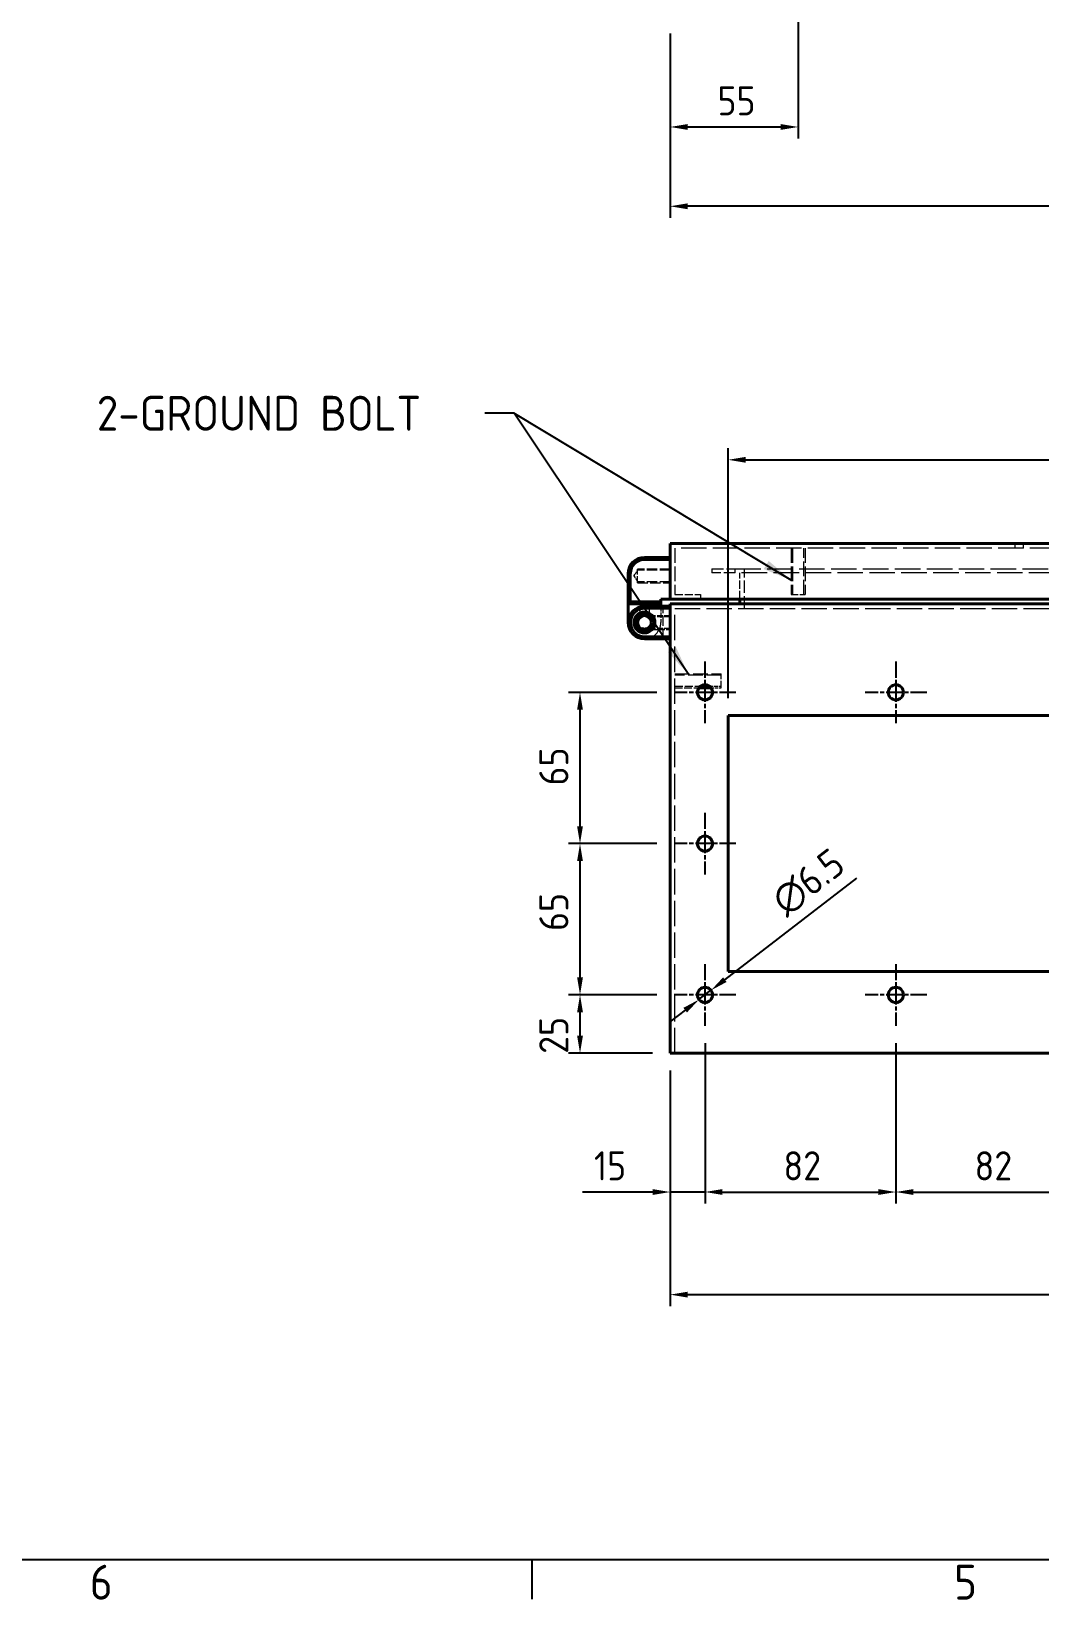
# Model space of a CAD drawing. Header units: millimetres. Extents: x 0 to 2970, y 0 to 2100.
# Drawn here: x 899 to 1332, y 33 to 707 of the extents above; entities that cross this region are included whole.
import ezdxf

# ---------------------------------------------------------------- set-up
doc = ezdxf.new("R2010")
doc.units = ezdxf.units.MM
doc.header["$LTSCALE"] = 5
doc.linetypes.add('CHAIN', pattern=[0.3543, 0.2362, -0.0295, 0.0591, -0.0295])
doc.linetypes.add('DASHED', pattern=[0.2067, 0.1654, -0.0413])
doc.layers.get('0').update_dxf_attribs({"color": 3, "lineweight": 25})
for name, color, linetype, lineweight in [('가려진 것(ISO)', 2, 'DASHED', 18), ('가려진 좁은 것(ISO)', 2, 'DASHED', 18), ('가시적인 것(ISO)', 3, 'Continuous', 40), ('가시적인 좁은 것(ISO)', 3, 'Continuous', 35), ('경계(ISO)', 7, 'Continuous', 25), ('기호(ISO)', 5, 'Continuous', 25), ('중심 표식(ISO)', 1, 'Continuous', 25), ('치수(ISO)', 2, 'Continuous', 25)]:
    doc.layers.add(name, color=color, linetype=linetype, lineweight=lineweight)
doc.styles.add('문자 텍스트_M2B', font='isocp.shx')
doc.styles.add('치수 텍스트_PSTEK_POSCO', font='isocp.shx')
doc.dimstyles.new('치수_PSTEK_POSCO', dxfattribs={"dimscale": 5, "dimtxt": 2.5, "dimasz": 1.5, "dimexe": 1, "dimexo": 1.5, "dimgap": 1, "dimtad": 1, "dimrnd": 1e-08, "dimdsep": 46, "dimtxsty": '치수 텍스트_PSTEK_POSCO', "dimcen": 0.09, "dimdle": 10, "dimclrd": 7, "dimclre": 7, "dimclrt": 2, "dimadec": 1, "dimazin": 2, "dimtfac": 1, "dimtmove": 0, "dimatfit": 3, "dimfxl": 0, "dimtolj": 1, "dimlwd": -1, "dimlwe": -1, "dimarcsym": 0})
doc.dimstyles.new('치수_PSTEK_POSCO$7', dxfattribs={"dimscale": 5, "dimtxt": 2.5, "dimasz": 2.5, "dimexe": 1, "dimexo": 1.5, "dimgap": 1, "dimtad": 1, "dimrnd": 1e-08, "dimdsep": 46, "dimtxsty": '치수 텍스트_PSTEK_POSCO', "dimcen": 0.09, "dimdle": 10, "dimclrd": 7, "dimclre": 7, "dimclrt": 2, "dimadec": 1, "dimazin": 2, "dimtfac": 1, "dimtmove": 0, "dimatfit": 3, "dimfxl": 0, "dimtolj": 1, "dimlwd": -1, "dimlwe": -1, "dimarcsym": 0})

# ---------------------------------------------------------------- blocks, each defined once
blk = doc.blocks.new('경계 Default Border')
at = {"layer": '경계(ISO)'}
blk.add_line((222.75, 10), (222.75, 6.6), dxfattribs=at)
at = {"layer": '경계(ISO)', "flags": 128}
blk.add_lwpolyline([(10, 10), (10, 410), (584, 410), (584, 10), (10, 10)], dxfattribs=at)
at = {"layer": '경계(ISO)', "color": 2, "char_height": 3, "attachment_point": 7, "style": '문자 텍스트_M2B'}
for s, insert in [('6', (184.77, 6.57)), ('5', (259.02, 6.57))]:
    blk.add_mtext(s, dxfattribs=dict(at, insert=insert))
blk = doc.blocks.new('*D26')
at = {"layer": 'Defpoints', "color": 0, "transparency": 16777216}
for p in [(1134.4, 357.65), (1174.84, 357.65), (1174.84, 292.65)]:
    blk.add_point(p, dxfattribs=at)
at = {"layer": '치수(ISO)', "color": 7, "transparency": 16777216}
for p, q in [((1167.34, 357.65), (1129.4, 357.65)), ((1134.4, 300.15), (1134.4, 350.15)), ((1167.34, 292.65), (1129.4, 292.65))]:
    blk.add_line(p, q, dxfattribs=at)
for points in [[(1133.15, 350.15), (1135.65, 350.15), (1134.4, 357.65)], [(1133.15, 300.15), (1135.65, 300.15), (1134.4, 292.65)]]:
    blk.add_solid(points, dxfattribs=at)
at = {"layer": '치수(ISO)', "color": 2, "transparency": 16777216, "insert": (1123.15, 320.15), "char_height": 12.5, "attachment_point": 4, "rotation": 90, "style": '치수 텍스트_PSTEK_POSCO'}
blk.add_mtext('\\A1;65', dxfattribs=at)
blk = doc.blocks.new('*D29')
at = {"layer": 'Defpoints', "color": 0, "transparency": 16777216}
for p in [(1134.4, 292.65), (1174.84, 292.65), (1173.09, 267.65)]:
    blk.add_point(p, dxfattribs=at)
at = {"layer": '치수(ISO)', "color": 7, "transparency": 16777216}
for p, q in [((1167.34, 292.65), (1129.4, 292.65)), ((1134.4, 275.15), (1134.4, 285.15)), ((1165.59, 267.65), (1129.4, 267.65))]:
    blk.add_line(p, q, dxfattribs=at)
for points in [[(1133.15, 285.15), (1135.65, 285.15), (1134.4, 292.65)], [(1133.15, 275.15), (1135.65, 275.15), (1134.4, 267.65)]]:
    blk.add_solid(points, dxfattribs=at)
at = {"layer": '치수(ISO)', "color": 2, "transparency": 16777216, "insert": (1123.14, 267.36), "char_height": 12.5, "attachment_point": 4, "rotation": 90, "style": '치수 텍스트_PSTEK_POSCO'}
blk.add_mtext('\\A1;25', dxfattribs=at)
blk = doc.blocks.new('*D30')
at = {"layer": 'Defpoints', "color": 0, "transparency": 16777216}
for p in [(1173.09, 267.65), (1613.09, 267.65), (1613.09, 163.89)]:
    blk.add_point(p, dxfattribs=at)
at = {"layer": '치수(ISO)', "color": 7, "transparency": 16777216}
for p, q in [((1173.09, 260.15), (1173.09, 158.89)), ((1613.09, 260.15), (1613.09, 158.89)), ((1180.59, 163.89), (1605.59, 163.89))]:
    blk.add_line(p, q, dxfattribs=at)
for points in [[(1180.59, 165.14), (1180.59, 162.64), (1173.09, 163.89)], [(1605.59, 165.14), (1605.59, 162.64), (1613.09, 163.89)]]:
    blk.add_solid(points, dxfattribs=at)
at = {"layer": '치수(ISO)', "color": 2, "transparency": 16777216, "insert": (1380.58, 175.14), "char_height": 12.5, "attachment_point": 4, "style": '치수 텍스트_PSTEK_POSCO'}
blk.add_mtext('\\A1;440', dxfattribs=at)
blk = doc.blocks.new('*D31')
at = {"layer": 'Defpoints', "color": 0, "transparency": 16777216}
for p in [(1588.09, 522.56), (1198.09, 412.65), (1588.09, 412.65)]:
    blk.add_point(p, dxfattribs=at)
at = {"layer": '치수(ISO)', "color": 7, "transparency": 16777216}
for p, q in [((1198.09, 420.15), (1198.09, 527.56)), ((1588.09, 420.15), (1588.09, 527.56)), ((1205.59, 522.56), (1580.59, 522.56))]:
    blk.add_line(p, q, dxfattribs=at)
for points in [[(1205.59, 523.81), (1205.59, 521.31), (1198.09, 522.56)], [(1580.59, 523.81), (1580.59, 521.31), (1588.09, 522.56)]]:
    blk.add_solid(points, dxfattribs=at)
at = {"layer": '치수(ISO)', "color": 2, "transparency": 16777216, "insert": (1381.81, 533.81), "char_height": 12.5, "attachment_point": 4, "style": '치수 텍스트_PSTEK_POSCO'}
blk.add_mtext('\\A1;390', dxfattribs=at)
blk = doc.blocks.new('*D40')
at = {"layer": 'Defpoints', "color": 0, "transparency": 16777216}
for p in [(1134.4, 422.65), (1174.84, 422.65), (1174.84, 357.65)]:
    blk.add_point(p, dxfattribs=at)
at = {"layer": '치수(ISO)', "color": 7, "transparency": 16777216}
for p, q in [((1167.34, 422.65), (1129.4, 422.65)), ((1134.4, 365.15), (1134.4, 415.15)), ((1167.34, 357.65), (1129.4, 357.65))]:
    blk.add_line(p, q, dxfattribs=at)
for points in [[(1133.15, 415.15), (1135.65, 415.15), (1134.4, 422.65)], [(1133.15, 365.15), (1135.65, 365.15), (1134.4, 357.65)]]:
    blk.add_solid(points, dxfattribs=at)
at = {"layer": '치수(ISO)', "color": 2, "transparency": 16777216, "insert": (1123.15, 382.65), "char_height": 12.5, "attachment_point": 4, "rotation": 90, "style": '치수 텍스트_PSTEK_POSCO'}
blk.add_mtext('\\A1;65', dxfattribs=at)
blk = doc.blocks.new('*D41')
at = {"layer": 'Defpoints', "color": 0, "transparency": 16777216}
for p in [(1188.09, 279.4), (1270.09, 279.4), (1270.09, 207.98)]:
    blk.add_point(p, dxfattribs=at)
at = {"layer": '치수(ISO)', "color": 7, "transparency": 16777216}
for p, q in [((1188.09, 271.9), (1188.09, 202.98)), ((1270.09, 271.9), (1270.09, 202.98)), ((1195.59, 207.98), (1262.59, 207.98))]:
    blk.add_line(p, q, dxfattribs=at)
for points in [[(1195.59, 209.23), (1195.59, 206.73), (1188.09, 207.98)], [(1262.59, 209.23), (1262.59, 206.73), (1270.09, 207.98)]]:
    blk.add_solid(points, dxfattribs=at)
at = {"layer": '치수(ISO)', "color": 2, "transparency": 16777216, "insert": (1221.79, 219.23), "char_height": 12.5, "attachment_point": 4, "style": '치수 텍스트_PSTEK_POSCO'}
blk.add_mtext('\\A1;82', dxfattribs=at)
blk = doc.blocks.new('*D42')
at = {"layer": 'Defpoints', "color": 0, "transparency": 16777216}
for p in [(1270.09, 279.4), (1352.09, 279.4), (1352.09, 207.98)]:
    blk.add_point(p, dxfattribs=at)
at = {"layer": '치수(ISO)', "color": 7, "transparency": 16777216}
for p, q in [((1270.09, 271.9), (1270.09, 202.98)), ((1352.09, 271.9), (1352.09, 202.98)), ((1277.59, 207.98), (1344.59, 207.98))]:
    blk.add_line(p, q, dxfattribs=at)
for points in [[(1277.59, 209.23), (1277.59, 206.73), (1270.09, 207.98)], [(1344.59, 209.23), (1344.59, 206.73), (1352.09, 207.98)]]:
    blk.add_solid(points, dxfattribs=at)
at = {"layer": '치수(ISO)', "color": 2, "transparency": 16777216, "insert": (1303.89, 219.23), "char_height": 12.5, "attachment_point": 4, "style": '치수 텍스트_PSTEK_POSCO'}
blk.add_mtext('\\A1;82', dxfattribs=at)
blk = doc.blocks.new('*D47')
at = {"layer": 'Defpoints', "color": 0, "transparency": 16777216}
for p in [(1188.09, 279.4), (1173.09, 267.65), (1188.09, 207.98)]:
    blk.add_point(p, dxfattribs=at)
at = {"layer": '치수(ISO)', "color": 7, "transparency": 16777216}
for p, q in [((1188.09, 271.9), (1188.09, 202.98)), ((1173.09, 260.15), (1173.09, 202.98)), ((1165.59, 207.98), (1135.42, 207.98)), ((1188.09, 207.98), (1173.09, 207.98)), ((1195.59, 207.98), (1203.09, 207.98))]:
    blk.add_line(p, q, dxfattribs=at)
for points in [[(1165.59, 209.23), (1165.59, 206.73), (1173.09, 207.98)], [(1195.59, 209.23), (1195.59, 206.73), (1188.09, 207.98)]]:
    blk.add_solid(points, dxfattribs=at)
at = {"layer": '치수(ISO)', "color": 2, "transparency": 16777216, "insert": (1140.42, 219.23), "char_height": 12.5, "attachment_point": 4, "style": '치수 텍스트_PSTEK_POSCO'}
blk.add_mtext('\\A1;15', dxfattribs=at)
blk = doc.blocks.new('*D48')
at = {"layer": 'Defpoints', "color": 0, "transparency": 16777216}
for p in [(1228.09, 763.26), (1173.09, 713.26), (1228.09, 665.55)]:
    blk.add_point(p, dxfattribs=at)
at = {"layer": '치수(ISO)', "color": 7, "transparency": 16777216}
for p, q in [((1228.09, 755.76), (1228.09, 660.55)), ((1173.09, 705.76), (1173.09, 660.55)), ((1180.59, 665.55), (1220.59, 665.55))]:
    blk.add_line(p, q, dxfattribs=at)
for points in [[(1180.59, 666.8), (1180.59, 664.3), (1173.09, 665.55)], [(1220.59, 666.8), (1220.59, 664.3), (1228.09, 665.55)]]:
    blk.add_solid(points, dxfattribs=at)
at = {"layer": '치수(ISO)', "color": 2, "transparency": 16777216, "insert": (1193.45, 676.8), "char_height": 12.5, "attachment_point": 4, "style": '치수 텍스트_PSTEK_POSCO'}
blk.add_mtext('\\A1;55', dxfattribs=at)
blk = doc.blocks.new('*D51')
at = {"layer": 'Defpoints', "color": 0, "transparency": 16777216}
for p in [(1185.51, 290.67), (1190.66, 294.64)]:
    blk.add_point(p, dxfattribs=at)
at = {"layer": '치수(ISO)', "color": 7, "transparency": 16777216}
for p, q in [((1196.61, 299.21), (1253.31, 342.82)), ((1185.51, 290.67), (1190.66, 294.64)), ((1179.56, 286.1), (1173.62, 281.53))]:
    blk.add_line(p, q, dxfattribs=at)
for points in [[(1195.85, 300.2), (1197.37, 298.22), (1190.66, 294.64)], [(1178.8, 287.09), (1180.33, 285.11), (1185.51, 290.67)]]:
    blk.add_solid(points, dxfattribs=at)
at = {"layer": '치수(ISO)', "color": 2, "transparency": 16777216, "insert": (1219.29, 330.85), "char_height": 12.5, "attachment_point": 4, "rotation": 37.56371, "style": '치수 텍스트_PSTEK_POSCO'}
blk.add_mtext('\\A1;∅6.5', dxfattribs=at)
blk = doc.blocks.new('*D52')
at = {"layer": 'Defpoints', "color": 0, "transparency": 16777216}
for p in [(1173.09, 713.26), (1613.09, 713.26), (1173.09, 631.48)]:
    blk.add_point(p, dxfattribs=at)
at = {"layer": '치수(ISO)', "color": 7, "transparency": 16777216}
for p, q in [((1173.09, 705.76), (1173.09, 626.48)), ((1613.09, 705.76), (1613.09, 626.48)), ((1605.59, 631.48), (1180.59, 631.48))]:
    blk.add_line(p, q, dxfattribs=at)
for points in [[(1180.59, 632.73), (1180.59, 630.23), (1173.09, 631.48)], [(1605.59, 632.73), (1605.59, 630.23), (1613.09, 631.48)]]:
    blk.add_solid(points, dxfattribs=at)
at = {"layer": '치수(ISO)', "color": 2, "transparency": 16777216, "insert": (1380.58, 642.73), "char_height": 12.5, "attachment_point": 4, "style": '치수 텍스트_PSTEK_POSCO'}
blk.add_mtext('\\A1;440', dxfattribs=at)

msp = doc.modelspace()

# ---------------------------------------------------------------- linework, layer by layer
at = {"layer": '가려진 것(ISO)', "ltscale": 0.761779}
for p, q in [((1321.336, 484.655), (1321.336, 486.655)), ((1324.836, 484.655), (1324.836, 486.655)), ((1186.086, 464.655), (1186.086, 462.655))]:
    msp.add_line(p, q, dxfattribs=at)
at = {"layer": '가려진 것(ISO)', "ltscale": 7.618686}
for p, q in [((1175.086, 484.655), (1175.086, 464.655)), ((1225.086, 484.655), (1225.086, 464.655)), ((1225.685, 484.655), (1225.685, 464.655)), ((1230.487, 464.655), (1230.487, 484.655)), ((1231.086, 484.655), (1231.086, 464.655)), ((1175.086, 430.655), (1195.086, 430.655)), ((1195.086, 430.056), (1175.086, 430.056))]:
    msp.add_line(p, q, dxfattribs=at)
at = {"layer": '가려진 것(ISO)', "ltscale": 13.183357}
for p, q in [((1611.086, 484.655), (1175.086, 484.655)), ((1175.086, 458.655), (1611.086, 458.655))]:
    msp.add_line(p, q, dxfattribs=at)
at = {"layer": '가려진 것(ISO)', "ltscale": 1.110941}
for q in [(1159.086, 475.155), (1159.086, 470.155)]:
    msp.add_line((1157.584, 472.655), q, dxfattribs=at)
at = {"layer": '가려진 것(ISO)', "ltscale": 5.33305}
for p, q in [((1173.086, 475.588), (1159.086, 475.588)), ((1173.086, 475.155), (1159.086, 475.155)), ((1173.086, 470.155), (1159.086, 470.155)), ((1159.086, 469.722), (1173.086, 469.722)), ((1170.086, 445.655), (1170.086, 459.655))]:
    msp.add_line(p, q, dxfattribs=at)
at = {"layer": '가려진 것(ISO)', "ltscale": 3.509986}
msp.add_line((1159.086, 469.722), (1159.086, 475.588), dxfattribs=at)
at = {"layer": '가려진 것(ISO)', "ltscale": 5.983681}
for p, q in [((1191.086, 475.655), (1201.086, 475.655)), ((1201.086, 474.055), (1191.086, 474.055))]:
    msp.add_line(p, q, dxfattribs=at)
at = {"layer": '가려진 것(ISO)', "ltscale": 0.609403}
msp.add_line((1191.086, 475.655), (1191.086, 474.055), dxfattribs=at)
at = {"layer": '가려진 것(ISO)', "ltscale": 13.269749}
for p, q in [((1201.086, 475.655), (1585.086, 475.655)), ((1585.086, 474.055), (1201.086, 474.055))]:
    msp.add_line(p, q, dxfattribs=at)
at = {"layer": '가려진 것(ISO)', "ltscale": 4.342608}
msp.add_line((1203.086, 462.655), (1203.086, 474.055), dxfattribs=at)
at = {"layer": '가려진 것(ISO)', "ltscale": 6.475868}
msp.add_line((1205.086, 458.655), (1205.086, 475.655), dxfattribs=at)
at = {"layer": '가려진 것(ISO)', "ltscale": 1.235706}
msp.add_line((1160.086, 459.363), (1160.086, 456.119), dxfattribs=at)
at = {"layer": '가려진 것(ISO)', "ltscale": 1.346863}
msp.add_line((1164.086, 459.655), (1164.086, 456.119), dxfattribs=at)
at = {"layer": '가려진 것(ISO)', "ltscale": 2.666475}
msp.add_line((1169.086, 459.655), (1169.086, 452.655), dxfattribs=at)
at = {"layer": '가려진 것(ISO)', "ltscale": 4.190233}
msp.add_line((1175.086, 464.655), (1186.086, 464.655), dxfattribs=at)
at = {"layer": '가려진 것(ISO)', "ltscale": 13.200636}
msp.add_line((1175.086, 267.655), (1175.086, 458.655), dxfattribs=at)
at = {"layer": '가려진 것(ISO)', "ltscale": 3.590168}
for p, q in [((1225.086, 464.655), (1231.086, 464.655)), ((1195.086, 424.655), (1195.086, 430.655))]:
    msp.add_line(p, q, dxfattribs=at)
at = {"layer": '가려진 것(ISO)', "ltscale": 3.00075}
for p, q in [((1173.086, 455.588), (1165.208, 455.588)), ((1173.086, 455.155), (1165.208, 455.155)), ((1173.086, 450.155), (1165.208, 450.155)), ((1165.208, 449.722), (1173.086, 449.722))]:
    msp.add_line(p, q, dxfattribs=at)
at = {"layer": '가려진 것(ISO)', "ltscale": 0.614743}
for p, q in [((1165.208, 455.155), (1165.208, 455.588)), ((1165.208, 449.722), (1165.208, 450.155))]:
    msp.add_line(p, q, dxfattribs=at)
at = {"layer": '가려진 것(ISO)', "ltscale": 4.208772}
msp.add_line((1175.086, 425.254), (1186.135, 425.254), dxfattribs=at)
at = {"layer": '가려진 것(ISO)', "ltscale": 3.976244}
msp.add_line((1175.086, 424.655), (1185.524, 424.655), dxfattribs=at)
at = {"layer": '가려진 것(ISO)', "ltscale": 1.923136}
msp.add_line((1190.037, 425.254), (1195.086, 425.254), dxfattribs=at)
at = {"layer": '가려진 것(ISO)', "ltscale": 1.690609}
msp.add_line((1190.648, 424.655), (1195.086, 424.655), dxfattribs=at)
at = {"layer": '가려진 것(ISO)', "ltscale": 5.983681}
msp.add_circle((1162.086, 452.655), 2.5, dxfattribs=at)
at = {"layer": '가려진 것(ISO)', "ltscale": 4.188547}
msp.add_arc((1162.086, 452.655), 7, 270, 0, dxfattribs=at)
at = {"layer": '가려진 좁은 것(ISO)', "ltscale": 0.609403}
msp.add_line((1201.086, 474.055), (1201.086, 475.655), dxfattribs=at)
at = {"layer": '가려진 좁은 것(ISO)', "ltscale": 3.590199}
msp.add_open_spline([(1156.086, 452.655), (1156.086, 452.998), (1156.115, 453.34), (1156.174, 453.679), (1156.178, 453.701), (1156.182, 453.722), (1156.186, 453.746), (1156.248, 454.081), (1156.338, 454.408), (1156.455, 454.727), (1156.472, 454.772), (1156.489, 454.816), (1156.507, 454.863), (1156.619, 455.146), (1156.751, 455.418), (1156.904, 455.68), (1156.955, 455.767), (1157.007, 455.851), (1157.064, 455.938), (1157.29, 456.284), (1157.551, 456.605), (1157.843, 456.897), (1158.099, 457.153), (1158.376, 457.384), (1158.674, 457.59), (1158.716, 457.619), (1158.76, 457.649), (1158.803, 457.677), (1159.099, 457.871), (1159.411, 458.037), (1159.737, 458.176), (1159.783, 458.195), (1159.832, 458.215), (1159.877, 458.233), (1160.216, 458.368), (1160.565, 458.47), (1160.923, 458.541), (1160.946, 458.545), (1160.972, 458.55), (1160.994, 458.554), (1161.355, 458.621), (1161.718, 458.655), (1162.086, 458.655)], degree=3, knots=[0.5, 0.5, 0.5, 0.5, 0.55859375, 0.55859375, 0.55859375, 0.5625, 0.5625, 0.5625, 0.6171875, 0.6171875, 0.6171875, 0.625, 0.625, 0.625, 0.671875, 0.671875, 0.671875, 0.6875, 0.6875, 0.6875, 0.75, 0.75, 0.75, 0.8046875, 0.8046875, 0.8046875, 0.8125, 0.8125, 0.8125, 0.8671875, 0.8671875, 0.8671875, 0.875, 0.875, 0.875, 0.93359375, 0.93359375, 0.93359375, 0.9375, 0.9375, 0.9375, 1, 1, 1, 1], dxfattribs=at)
at = {"layer": '가려진 좁은 것(ISO)', "ltscale": 3.590198}
msp.add_open_spline([(1162.086, 446.655), (1161.742, 446.655), (1161.4, 446.684), (1161.062, 446.743), (1161.039, 446.747), (1161.018, 446.75), (1160.994, 446.755), (1160.66, 446.817), (1160.333, 446.906), (1160.014, 447.024), (1159.968, 447.041), (1159.924, 447.057), (1159.877, 447.076), (1159.595, 447.188), (1159.323, 447.32), (1159.061, 447.473), (1158.974, 447.524), (1158.889, 447.576), (1158.803, 447.633), (1158.456, 447.859), (1158.136, 448.119), (1157.843, 448.412), (1157.587, 448.668), (1157.356, 448.945), (1157.151, 449.242), (1157.121, 449.285), (1157.092, 449.329), (1157.064, 449.371), (1156.87, 449.668), (1156.704, 449.979), (1156.565, 450.305), (1156.545, 450.352), (1156.525, 450.401), (1156.507, 450.446), (1156.373, 450.785), (1156.271, 451.133), (1156.2, 451.491), (1156.195, 451.515), (1156.19, 451.54), (1156.186, 451.563), (1156.119, 451.923), (1156.086, 452.288), (1156.086, 452.655)], degree=3, knots=[0, 0, 0, 0, 0.05859375, 0.05859375, 0.05859375, 0.0625, 0.0625, 0.0625, 0.1171875, 0.1171875, 0.1171875, 0.125, 0.125, 0.125, 0.171875, 0.171875, 0.171875, 0.1875, 0.1875, 0.1875, 0.25, 0.25, 0.25, 0.3046875, 0.3046875, 0.3046875, 0.3125, 0.3125, 0.3125, 0.3671875, 0.3671875, 0.3671875, 0.375, 0.375, 0.375, 0.43359375, 0.43359375, 0.43359375, 0.4375, 0.4375, 0.4375, 0.5, 0.5, 0.5, 0.5], dxfattribs=at)
at = {"layer": '가시적인 것(ISO)'}
for p, q in [((1613.086, 486.655), (1173.086, 486.655)), ((1173.086, 486.655), (1173.086, 462.655)), ((1162.086, 480.655), (1173.086, 480.655)), ((1155.086, 460.655), (1155.086, 473.655)), ((1156.086, 461.655), (1155.086, 460.655)), ((1155.086, 460.655), (1169.086, 460.655)), ((1155.086, 452.655), (1155.086, 460.655)), ((1162.086, 459.655), (1173.086, 459.655)), ((1169.086, 462.655), (1173.086, 462.655)), ((1169.086, 461.655), (1169.086, 462.655)), ((1169.086, 461.655), (1169.086, 460.655)), ((1169.086, 460.655), (1169.086, 459.655)), ((1173.086, 462.655), (1613.086, 462.655)), ((1173.086, 267.655), (1173.086, 460.655)), ((1173.086, 460.655), (1613.086, 460.655)), ((1203.086, 460.655), (1203.086, 462.655)), ((1173.086, 445.655), (1162.086, 445.655)), ((1185.524, 424.655), (1190.648, 424.655)), ((1198.086, 302.655), (1198.086, 412.655)), ((1198.086, 412.655), (1588.086, 412.655)), ((1588.086, 302.655), (1198.086, 302.655)), ((1173.086, 267.655), (1613.086, 267.655))]:
    msp.add_line(p, q, dxfattribs=at)
for centre, radius in [((1162.086, 452.655), 4.5), ((1162.086, 452.655), 4), ((1162.086, 452.655), 3), ((1188.086, 422.655), 3.25), ((1270.086, 422.655), 3.25), ((1188.086, 357.655), 3.25), ((1188.086, 292.655), 3.25), ((1270.086, 292.655), 3.25)]:
    msp.add_circle(centre, radius, dxfattribs=at)
for centre, end in [((1162.086, 473.655), 180), ((1162.086, 452.655), 270)]:
    msp.add_arc(centre, 7, 90, end, dxfattribs=at)
at = {"layer": '가시적인 좁은 것(ISO)'}
for p, q in [((1162.086, 480.655), (1162.086, 479.655)), ((1173.086, 479.655), (1162.086, 479.655)), ((1155.086, 473.655), (1156.086, 473.655)), ((1156.086, 461.655), (1156.086, 473.655)), ((1156.086, 461.655), (1169.086, 461.655)), ((1162.086, 458.655), (1162.086, 459.655)), ((1173.086, 458.655), (1162.086, 458.655)), ((1162.086, 445.655), (1162.086, 446.655)), ((1162.086, 446.655), (1173.086, 446.655)), ((1186.135, 425.254), (1190.037, 425.254))]:
    msp.add_line(p, q, dxfattribs=at)
msp.add_arc((1162.086, 473.655), 6, 90, 180, dxfattribs=at)
msp.add_open_spline([(1162.086, 458.655), (1161.742, 458.655), (1161.4, 458.625), (1161.062, 458.567), (1161.039, 458.563), (1161.018, 458.559), (1160.994, 458.554), (1160.66, 458.493), (1160.333, 458.403), (1160.014, 458.285), (1159.968, 458.269), (1159.924, 458.252), (1159.877, 458.233), (1159.595, 458.121), (1159.323, 457.989), (1159.061, 457.836), (1158.974, 457.785), (1158.889, 457.733), (1158.803, 457.677), (1158.456, 457.45), (1158.136, 457.19), (1157.843, 456.897), (1157.587, 456.641), (1157.356, 456.364), (1157.151, 456.067), (1157.121, 456.024), (1157.092, 455.98), (1157.064, 455.938), (1156.87, 455.641), (1156.704, 455.33), (1156.565, 455.004), (1156.545, 454.957), (1156.525, 454.908), (1156.507, 454.863), (1156.373, 454.524), (1156.271, 454.176), (1156.2, 453.818), (1156.195, 453.794), (1156.19, 453.769), (1156.186, 453.746), (1156.119, 453.386), (1156.086, 453.021), (1156.086, 452.655), (1156.086, 452.311), (1156.115, 451.97), (1156.174, 451.631), (1156.178, 451.608), (1156.182, 451.587), (1156.186, 451.563), (1156.248, 451.228), (1156.338, 450.901), (1156.455, 450.582), (1156.472, 450.537), (1156.489, 450.493), (1156.507, 450.446), (1156.619, 450.163), (1156.751, 449.891), (1156.904, 449.63), (1156.955, 449.542), (1157.007, 449.458), (1157.064, 449.371), (1157.29, 449.025), (1157.551, 448.705), (1157.843, 448.412), (1158.099, 448.156), (1158.376, 447.925), (1158.674, 447.719), (1158.716, 447.69), (1158.76, 447.66), (1158.803, 447.633), (1159.099, 447.439), (1159.411, 447.272), (1159.737, 447.134), (1159.783, 447.114), (1159.832, 447.094), (1159.877, 447.076), (1160.216, 446.942), (1160.565, 446.839), (1160.923, 446.768), (1160.946, 446.764), (1160.972, 446.759), (1160.994, 446.755), (1161.355, 446.688), (1161.718, 446.655), (1162.086, 446.655)], degree=3, knots=[0, 0, 0, 0, 0.0585937, 0.0585937, 0.0585937, 0.0625, 0.0625, 0.0625, 0.1171875, 0.1171875, 0.1171875, 0.125, 0.125, 0.125, 0.171875, 0.171875, 0.171875, 0.1875, 0.1875, 0.1875, 0.25, 0.25, 0.25, 0.3046875, 0.3046875, 0.3046875, 0.3125, 0.3125, 0.3125, 0.3671875, 0.3671875, 0.3671875, 0.375, 0.375, 0.375, 0.4335937, 0.4335937, 0.4335937, 0.4375, 0.4375, 0.4375, 0.5, 0.5, 0.5, 0.5585937, 0.5585937, 0.5585937, 0.5625, 0.5625, 0.5625, 0.6171875, 0.6171875, 0.6171875, 0.625, 0.625, 0.625, 0.671875, 0.671875, 0.671875, 0.6875, 0.6875, 0.6875, 0.75, 0.75, 0.75, 0.8046875, 0.8046875, 0.8046875, 0.8125, 0.8125, 0.8125, 0.8671875, 0.8671875, 0.8671875, 0.875, 0.875, 0.875, 0.9335937, 0.9335937, 0.9335937, 0.9375, 0.9375, 0.9375, 1, 1, 1, 1], dxfattribs=at)
at = {"layer": '중심 표식(ISO)', "linetype": 'CHAIN', "ltscale": 5.889299}
for p, q in [((1188.086, 435.905), (1188.086, 409.405)), ((1270.086, 435.905), (1270.086, 409.405)), ((1201.336, 422.655), (1174.836, 422.655)), ((1283.336, 422.655), (1256.836, 422.655)), ((1188.086, 370.905), (1188.086, 344.405)), ((1201.336, 357.655), (1174.836, 357.655)), ((1188.086, 305.905), (1188.086, 279.405)), ((1270.086, 305.905), (1270.086, 279.405)), ((1201.336, 292.655), (1174.836, 292.655)), ((1283.336, 292.655), (1256.836, 292.655))]:
    msp.add_line(p, q, dxfattribs=at)

# ---------------------------------------------------------------- block references
at = {"xscale": 5, "yscale": 5, "zscale": 5}
msp.add_blockref('경계 Default Border', (0, 0), dxfattribs=at)

# ---------------------------------------------------------------- texts
at = {"layer": '기호(ISO)', "color": 2, "insert": (926.835, 542.55), "char_height": 15, "width": 161.72826, "attachment_point": 4, "style": '치수 텍스트_PSTEK_POSCO'}
msp.add_mtext('{\\fISOCP|b0|i0;\\H15.0000;2-GROUND BOLT}', dxfattribs=at)
at = {"layer": '기호(ISO)', "color": 2, "insert": (1082.976, 542.536), "char_height": 12.5, "attachment_point": 4, "style": '치수 텍스트_PSTEK_POSCO'}
msp.add_mtext('{ }', dxfattribs=at)

# ---------------------------------------------------------------- dimensions: what is measured, and where the dimension line sits
at = {"layer": '치수(ISO)', "color": 7}
for base, p1, p2, override, picture, middle in [((1228.086, 665.547), (1173.086, 713.259), (1228.086, 763.259), {"dimdec": 2, "dimtp": 0, "dimtm": 0, "dimtdec": 2, "dimtofl": 0, "dimatfit": 1}, '*D48', (1200.586, 665.547)), ((1188.086, 207.977), (1173.086, 267.655), (1188.086, 279.405), {"dimdec": 2, "dimtp": 0, "dimtm": 0, "dimtdec": 2, "dimtofl": 1, "dimatfit": 1}, '*D47', (1146.307, 207.977)), ((1613.086, 163.892), (1173.086, 267.655), (1613.086, 267.655), {"dimdec": 2, "dimtp": 0, "dimtm": 0, "dimtdec": 2, "dimtofl": 0, "dimatfit": 1}, '*D30', (1393.086, 163.892))]:
    dim = msp.add_linear_dim(base=base, p1=p1, p2=p2, dimstyle='치수_PSTEK_POSCO', override=override, dxfattribs=at)
    dim.commit()
    dim.dimension.update_dxf_attribs({"geometry": picture, "text_midpoint": middle, "dimtype": 160})
for base, p1, p2, angle, picture, middle in [((1173.086, 631.48), (1613.086, 713.259), (1173.086, 713.259), 180, '*D52', (1393.086, 631.48)), ((1588.086, 522.559), (1198.086, 412.655), (1588.086, 412.655), 180, '*D31', (1393.086, 522.559)), ((1134.396, 422.655), (1174.836, 357.655), (1174.836, 422.655), 90, '*D40', (1134.396, 390.155)), ((1134.396, 357.655), (1174.836, 292.655), (1174.836, 357.655), 90, '*D26', (1134.396, 327.655)), ((1134.396, 292.655), (1173.086, 267.655), (1174.836, 292.655), 90, '*D29', (1134.396, 274.655)), ((1270.086, 207.977), (1188.086, 279.405), (1270.086, 279.405), 180, '*D41', (1229.036, 207.977)), ((1352.086, 207.977), (1270.086, 279.405), (1352.086, 279.405), 180, '*D42', (1311.136, 207.977))]:
    dim = msp.add_linear_dim(base=base, p1=p1, p2=p2, angle=angle, dimstyle='치수_PSTEK_POSCO', override={"dimdec": 2, "dimtp": 0, "dimtm": 0, "dimtdec": 2, "dimtofl": 0, "dimatfit": 1}, dxfattribs=at)
    dim.commit()
    dim.dimension.update_dxf_attribs({"geometry": picture, "text_midpoint": middle, "dimtype": 160})
dim = msp.add_diameter_dim_2p(p1=(1185.51, 290.673), p2=(1190.662, 294.636), dimstyle='치수_PSTEK_POSCO', override={"dimdec": 2, "dimlfac": 1, "dimtp": 0, "dimtm": 0, "dimtdec": 2, "dimatfit": 2}, dxfattribs=at)
dim.commit()
dim.dimension.update_dxf_attribs({"geometry": '*D51', "text_midpoint": (1237.75, 330.851), "dimtype": 163})

# ---------------------------------------------------------------- leaders
at = {"layer": '기호(ISO)', "color": 7, "annotation_type": 0, "has_hookline": 1, "hookline_direction": 1}
for points, text_width in [([(1180.809, 430.655), (1106.063, 542.55), (1093.563, 542.55)], 157.008), ([(1225.086, 470.914), (1106.033, 542.536), (1093.533, 542.536)], 5)]:
    msp.add_leader(points, dimstyle='치수_PSTEK_POSCO$7', override={"dimtad": 0}, dxfattribs=dict(at, text_width=text_width))

doc.saveas('drawing.dxf')
